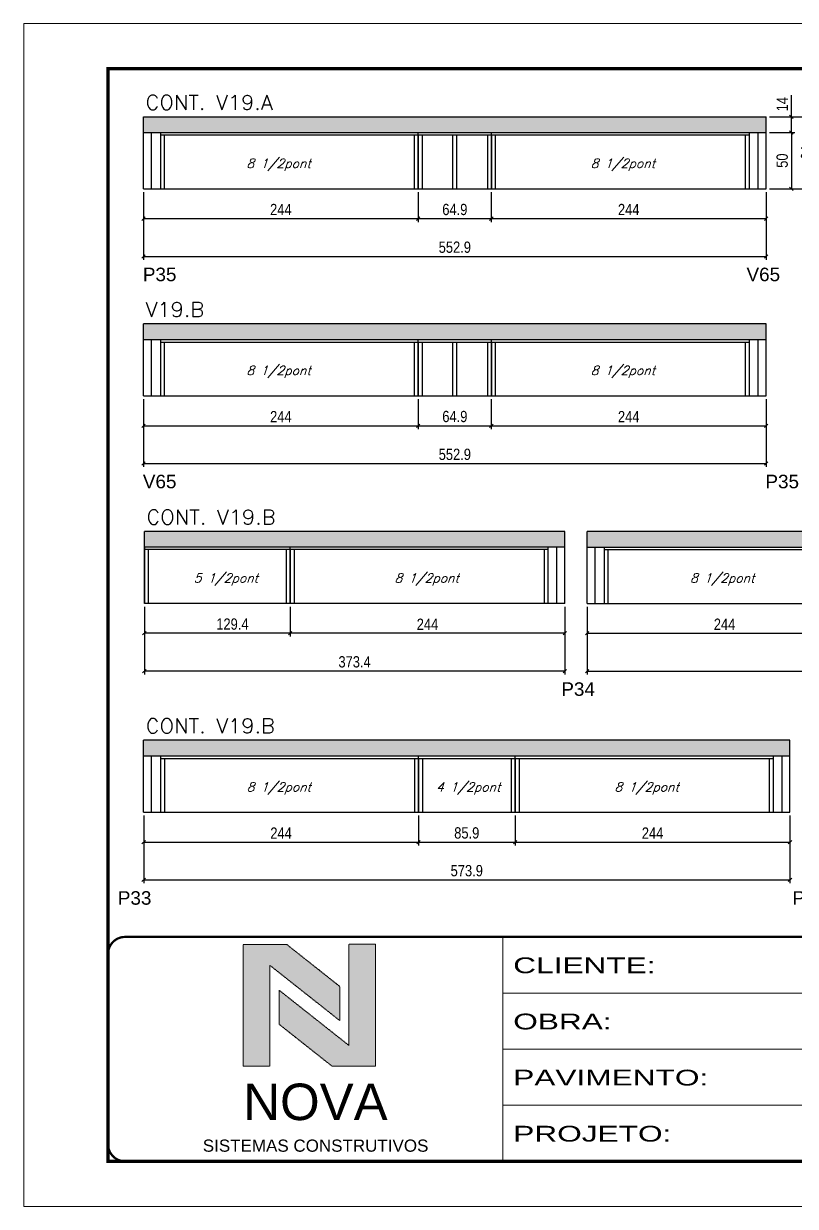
# Model space of a CAD drawing. Header units: millimetres. Extents: x 2921 to 9246, y 316 to 11751.
# Drawn here: x 6091 to 6776, y 4910 to 5960 of the extents above; entities that cross this region are included whole.
import ezdxf

# ---------------------------------------------------------------- set-up
doc = ezdxf.new("R2010")
doc.units = ezdxf.units.MM
doc.linetypes.add('CONTINUO', pattern=[0])
doc.linetypes.add('DASHED', pattern=[0.75, 0.5, -0.25])
for name, color, linetype in [('1', 3, 'Continuous'), ('5', 5, 'Continuous'), ('COTA', 241, 'Continuous'), ('Painéis', 200, 'Continuous'), ('SARR_2.2x7', 40, 'Continuous'), ('SARR_3.5x7', 81, 'Continuous'), ('texto', 7, 'Continuous')]:
    doc.layers.add(name, color=color, linetype=linetype)
for name, color, linetype, lineweight in [('CARIMBO-LEGENDA', 75, 'Continuous', 15), ('Folhas', 255, 'Continuous', 9), ('SARRAFO DE PRESSAO', 251, 'DASHED', 9), ('Texto Seção', 7, 'Continuous', 15)]:
    doc.layers.add(name, color=color, linetype=linetype, lineweight=lineweight)
doc.styles.add('arial', font='arial.ttf')
doc.styles.add('COTA TECNICA', font='techl___.ttf', dxfattribs={"height": 10})
doc.styles.add('COTA TECNICA-50', font='techl___.ttf', dxfattribs={"height": 10})
doc.styles.add('REGUA-120', font='ROMANS.shx', dxfattribs={"height": 15})
doc.styles.add('Romans', font='romans.shx')
doc.styles.get("Standard").update_dxf_attribs({"font": 'arial.ttf'})
doc.styles.add('Tecnologia', font='')
doc.styles.get('Tecnologia').set_extended_font_data('Forgotten Futurist')
doc.dimstyles.new('COTA PAINEL-50', dxfattribs={"dimtxt": 10, "dimasz": 3, "dimexe": 3, "dimexo": 3, "dimgap": 3, "dimtad": 1, "dimdec": 1, "dimzin": 12, "dimdsep": 46, "dimtxsty": 'COTA TECNICA-50', "dimblk1": 'OBLIQUE', "dimblk2": 'OBLIQUE', "dimsah": 1, "dimcen": 0.9, "dimclrd": 4, "dimclre": 4, "dimclrt": 240, "dimadec": 1, "dimazin": 3, "dimtfac": 1, "dimtdec": 1, "dimtmove": 0, "dimatfit": 3, "dimfxl": 1, "dimtolj": 1, "dimtzin": 12, "dimarcsym": 0})
doc.dimstyles.new('PAINEL', dxfattribs={"dimtxt": 10, "dimasz": 3, "dimexe": 3, "dimexo": 3, "dimgap": 3, "dimtad": 1, "dimdec": 1, "dimzin": 12, "dimdsep": 46, "dimtxsty": 'COTA TECNICA', "dimblk1": 'OBLIQUE', "dimblk2": 'OBLIQUE', "dimsah": 1, "dimcen": 0.9, "dimclrd": 4, "dimclre": 4, "dimclrt": 240, "dimadec": 1, "dimazin": 3, "dimtfac": 1, "dimtdec": 1, "dimtmove": 0, "dimatfit": 3, "dimfxl": 1, "dimtolj": 1, "dimtzin": 12, "dimarcsym": 0})

# ---------------------------------------------------------------- blocks, each defined once
blk = doc.blocks.new('A$C64660E27')
at = {"layer": 'COTA', "true_color": 0x1a1a1a}
h = blk.add_hatch(color=250, dxfattribs=at)
h.dxf.hatch_style = 1
h.paths.add_polyline_path([(185.4, -11.6), (142.4, -11.6), (142.4, -131.6), (168.8, -131.6), (168.8, -32.2), (237.7, -86.7), (237.7, -53)])
at = {"layer": 'COTA'}
h = blk.add_hatch(color=20, dxfattribs=at)
h.dxf.hatch_style = 1
h.paths.add_polyline_path([(273, -11.4), (246.6, -11.4), (246.6, -111.1), (177.7, -56.6), (177.7, -90.2), (230, -131.6), (273, -131.6)])
for p, q in [((142.4, -131.6), (142.4, -11.6)), ((142.4, -11.6), (185.4, -11.6)), ((185.4, -11.6), (237.7, -53)), ((273, -11.4), (246.6, -11.4)), ((246.6, -111.1), (246.6, -11.4)), ((273, -11.4), (273, -131.6)), ((168.8, -32.2), (237.7, -86.7)), ((168.8, -131.6), (168.8, -32.2)), ((246.6, -111.1), (177.7, -56.6)), ((177.7, -90.2), (177.7, -56.6)), ((237.7, -86.7), (237.7, -53)), ((230, -131.6), (177.7, -90.2)), ((142.4, -131.6), (168.8, -131.6)), ((273, -131.6), (230, -131.6))]:
    blk.add_line(p, q)
at = {"layer": 'CARIMBO-LEGENDA', "color": 7, "linetype": 'Continuous', "ltscale": 100, "style": 'arial'}
blk.add_text('NOVA', height=36, dxfattribs=at).set_placement((142.4, -184.8))
at = {"layer": 'CARIMBO-LEGENDA', "color": 7, "linetype": 'Continuous', "style": 'arial'}
blk.add_text('SISTEMAS CONSTRUTIVOS', height=12, dxfattribs=at).set_placement((102.5, -216))
blk = doc.blocks.new('9999999999')
at = {"color": 30, "linetype": 'CONTINUO'}
for p, q in [((98564.6, 34230.2), (98564.6, 34429.4)), ((98564.6, 34379.6), (99584, 34379.6)), ((98564.6, 34329.8), (99488, 34329.8)), ((98564.6, 34280), (99488, 34280))]:
    blk.add_line(p, q, dxfattribs=at)
at = {"color": 30, "linetype": 'CONTINUO', "const_width": 2}
blk.add_lwpolyline([(99584, 34230.2), (99584, 34414.4, 0.414214), (99569, 34429.4), (98229, 34429.4, 0.414214), (98214, 34414.4), (98214, 34245.2, 0.414214), (98229, 34230.2), (99584, 34230.2)], format="xyb", dxfattribs=at)
at = {"layer": 'Folhas'}
blk.add_lwpolyline([(98139, 34190.2), (99624, 34190.2), (99624, 35240.2), (98139, 35240.2)], close=True, dxfattribs=at)
at = {"layer": 'Folhas', "color": 30, "const_width": 3}
blk.add_lwpolyline([(98214, 34230.2), (99584, 34230.2), (99584, 35200.2), (98214, 35200.2)], close=True, dxfattribs=at)
at = {"xscale": 0.9, "yscale": 0.9, "zscale": 0.9}
blk.add_blockref('A$C64660E27', (98205.8, 34433.1), dxfattribs=at)
at = {"layer": 'Folhas', "color": 7, "style": 'Tecnologia', "width": 1.5}
for s, p in [('CLIENTE:', (98573.7, 34397.2)), ('OBRA:', (98573.7, 34347.3)), ('PAVIMENTO:', (98573.7, 34297.5)), ('PROJETO:', (98573.7, 34247.7))]:
    blk.add_text(s, height=14, dxfattribs=at).set_placement(p)
blk = doc.blocks.new('_Oblique')
at = {"layer": '1', "color": 0, "lineweight": -2}
blk.add_line((-0.5, -0.5), (0.5, 0.5), dxfattribs=at)
blk = doc.blocks.new('*D185')
at = {"layer": 'COTA', "color": 4, "linetype": 'ByBlock', "lineweight": -2, "transparency": 16777216}
for p, q in [((6197.5, 5810.6), (6197.5, 5784.1)), ((6441.5, 5810.6), (6441.5, 5784.1)), ((6197.5, 5787.1), (6441.5, 5787.1))]:
    blk.add_line(p, q, dxfattribs=at)
at = {"layer": 'Defpoints', "color": 0, "linetype": 'ByBlock', "transparency": 16777216}
for p in [(6197.5, 5813.6), (6441.5, 5813.6), (6441.5, 5787.1)]:
    blk.add_point(p, dxfattribs=at)
at = {"layer": 'COTA', "color": 4, "linetype": 'ByBlock', "lineweight": -2, "transparency": 16777216, "xscale": 3, "yscale": 3, "zscale": 3, "rotation": 180}
blk.add_blockref('_Oblique', (6197.5, 5787.1), dxfattribs=at)
at = {"layer": 'COTA', "color": 4, "linetype": 'ByBlock', "lineweight": -2, "transparency": 16777216, "xscale": 3, "yscale": 3, "zscale": 3}
blk.add_blockref('_Oblique', (6441.5, 5787.1), dxfattribs=at)
at = {"layer": 'COTA', "color": 240, "linetype": 'ByBlock', "transparency": 16777216, "insert": (6319.5, 5795.2), "char_height": 10, "attachment_point": 5, "style": 'COTA TECNICA'}
blk.add_mtext('\\A1;244', dxfattribs=at)
blk = doc.blocks.new('*D186')
at = {"layer": 'COTA', "color": 4, "linetype": 'ByBlock', "lineweight": -2, "transparency": 16777216}
for p, q in [((6506.4, 5810.6), (6506.4, 5784.1)), ((6750.4, 5810.6), (6750.4, 5784.1)), ((6506.4, 5787.1), (6750.4, 5787.1))]:
    blk.add_line(p, q, dxfattribs=at)
at = {"layer": 'Defpoints', "color": 0, "linetype": 'ByBlock', "transparency": 16777216}
for p in [(6506.4, 5813.6), (6750.4, 5813.6), (6750.4, 5787.1)]:
    blk.add_point(p, dxfattribs=at)
at = {"layer": 'COTA', "color": 4, "linetype": 'ByBlock', "lineweight": -2, "transparency": 16777216, "xscale": 3, "yscale": 3, "zscale": 3, "rotation": 180}
blk.add_blockref('_Oblique', (6506.4, 5787.1), dxfattribs=at)
at = {"layer": 'COTA', "color": 4, "linetype": 'ByBlock', "lineweight": -2, "transparency": 16777216, "xscale": 3, "yscale": 3, "zscale": 3}
blk.add_blockref('_Oblique', (6750.4, 5787.1), dxfattribs=at)
at = {"layer": 'COTA', "color": 240, "linetype": 'ByBlock', "transparency": 16777216, "insert": (6628.4, 5795.2), "char_height": 10, "width": 210.731, "attachment_point": 5, "style": 'COTA TECNICA'}
blk.add_mtext('\\A1;244', dxfattribs=at)
blk = doc.blocks.new('*D914')
at = {"layer": 'COTA', "color": 4, "linetype": 'ByBlock', "lineweight": -2, "transparency": 16777216}
for p, q in [((6197.5, 5810.6), (6197.5, 5750.6)), ((6750.4, 5810.6), (6750.4, 5750.6)), ((6197.5, 5753.6), (6750.4, 5753.6))]:
    blk.add_line(p, q, dxfattribs=at)
at = {"layer": 'Defpoints', "color": 0, "linetype": 'ByBlock', "transparency": 16777216}
for p in [(6197.5, 5813.6), (6750.4, 5813.6), (6750.4, 5753.6)]:
    blk.add_point(p, dxfattribs=at)
at = {"layer": 'COTA', "color": 4, "linetype": 'ByBlock', "lineweight": -2, "transparency": 16777216, "xscale": 3, "yscale": 3, "zscale": 3, "rotation": 180}
blk.add_blockref('_Oblique', (6197.5, 5753.6), dxfattribs=at)
at = {"layer": 'COTA', "color": 4, "linetype": 'ByBlock', "lineweight": -2, "transparency": 16777216, "xscale": 3, "yscale": 3, "zscale": 3}
blk.add_blockref('_Oblique', (6750.4, 5753.6), dxfattribs=at)
at = {"layer": 'COTA', "color": 240, "linetype": 'ByBlock', "transparency": 16777216, "insert": (6474, 5761.7), "char_height": 10, "attachment_point": 5, "style": 'COTA TECNICA'}
blk.add_mtext('\\A1;552.9', dxfattribs=at)
blk = doc.blocks.new('*D188')
at = {"layer": 'COTA', "color": 4, "linetype": 'ByBlock', "lineweight": -2, "transparency": 16777216}
for p, q in [((6441.5, 5810.6), (6441.5, 5784.1)), ((6506.4, 5810.6), (6506.4, 5784.1)), ((6441.5, 5787.1), (6506.4, 5787.1))]:
    blk.add_line(p, q, dxfattribs=at)
at = {"layer": 'Defpoints', "color": 0, "linetype": 'ByBlock', "transparency": 16777216}
for p in [(6441.5, 5813.6), (6506.4, 5813.6), (6506.4, 5787.1)]:
    blk.add_point(p, dxfattribs=at)
at = {"layer": 'COTA', "color": 4, "linetype": 'ByBlock', "lineweight": -2, "transparency": 16777216, "xscale": 3, "yscale": 3, "zscale": 3, "rotation": 180}
blk.add_blockref('_Oblique', (6441.5, 5787.1), dxfattribs=at)
at = {"layer": 'COTA', "color": 4, "linetype": 'ByBlock', "lineweight": -2, "transparency": 16777216, "xscale": 3, "yscale": 3, "zscale": 3}
blk.add_blockref('_Oblique', (6506.4, 5787.1), dxfattribs=at)
at = {"layer": 'COTA', "color": 240, "linetype": 'ByBlock', "transparency": 16777216, "insert": (6474, 5795.2), "char_height": 10, "attachment_point": 5, "style": 'COTA TECNICA'}
blk.add_mtext('\\A1;64.9', dxfattribs=at)
blk = doc.blocks.new('*D190')
at = {"layer": 'COTA', "color": 4, "linetype": 'ByBlock', "lineweight": -2, "transparency": 16777216}
for p, q in [((6197.5, 5626.8), (6197.5, 5600.2)), ((6441.5, 5626.8), (6441.5, 5600.2)), ((6197.5, 5603.2), (6441.5, 5603.2))]:
    blk.add_line(p, q, dxfattribs=at)
at = {"layer": 'Defpoints', "color": 0, "linetype": 'ByBlock', "transparency": 16777216}
for p in [(6197.5, 5629.8), (6441.5, 5629.8), (6441.5, 5603.2)]:
    blk.add_point(p, dxfattribs=at)
at = {"layer": 'COTA', "color": 4, "linetype": 'ByBlock', "lineweight": -2, "transparency": 16777216, "xscale": 3, "yscale": 3, "zscale": 3, "rotation": 180}
blk.add_blockref('_Oblique', (6197.5, 5603.2), dxfattribs=at)
at = {"layer": 'COTA', "color": 4, "linetype": 'ByBlock', "lineweight": -2, "transparency": 16777216, "xscale": 3, "yscale": 3, "zscale": 3}
blk.add_blockref('_Oblique', (6441.5, 5603.2), dxfattribs=at)
at = {"layer": 'COTA', "color": 240, "linetype": 'ByBlock', "transparency": 16777216, "insert": (6319.5, 5611.3), "char_height": 10, "attachment_point": 5, "style": 'COTA TECNICA'}
blk.add_mtext('\\A1;244', dxfattribs=at)
blk = doc.blocks.new('*D191')
at = {"layer": 'COTA', "color": 4, "linetype": 'ByBlock', "lineweight": -2, "transparency": 16777216}
for p, q in [((6506.4, 5626.8), (6506.4, 5600.2)), ((6750.4, 5626.8), (6750.4, 5600.2)), ((6506.4, 5603.2), (6750.4, 5603.2))]:
    blk.add_line(p, q, dxfattribs=at)
at = {"layer": 'Defpoints', "color": 0, "linetype": 'ByBlock', "transparency": 16777216}
for p in [(6506.4, 5629.8), (6750.4, 5629.8), (6750.4, 5603.2)]:
    blk.add_point(p, dxfattribs=at)
at = {"layer": 'COTA', "color": 4, "linetype": 'ByBlock', "lineweight": -2, "transparency": 16777216, "xscale": 3, "yscale": 3, "zscale": 3, "rotation": 180}
blk.add_blockref('_Oblique', (6506.4, 5603.2), dxfattribs=at)
at = {"layer": 'COTA', "color": 4, "linetype": 'ByBlock', "lineweight": -2, "transparency": 16777216, "xscale": 3, "yscale": 3, "zscale": 3}
blk.add_blockref('_Oblique', (6750.4, 5603.2), dxfattribs=at)
at = {"layer": 'COTA', "color": 240, "linetype": 'ByBlock', "transparency": 16777216, "insert": (6628.4, 5611.3), "char_height": 10, "width": 210.731, "attachment_point": 5, "style": 'COTA TECNICA'}
blk.add_mtext('\\A1;244', dxfattribs=at)
blk = doc.blocks.new('*D915')
at = {"layer": 'COTA', "color": 4, "linetype": 'ByBlock', "lineweight": -2, "transparency": 16777216}
for p, q in [((6197.5, 5626.8), (6197.5, 5566.7)), ((6750.4, 5626.8), (6750.4, 5566.7)), ((6197.5, 5569.7), (6750.4, 5569.7))]:
    blk.add_line(p, q, dxfattribs=at)
at = {"layer": 'Defpoints', "color": 0, "linetype": 'ByBlock', "transparency": 16777216}
for p in [(6197.5, 5629.8), (6750.4, 5629.8), (6750.4, 5569.7)]:
    blk.add_point(p, dxfattribs=at)
at = {"layer": 'COTA', "color": 4, "linetype": 'ByBlock', "lineweight": -2, "transparency": 16777216, "xscale": 3, "yscale": 3, "zscale": 3, "rotation": 180}
blk.add_blockref('_Oblique', (6197.5, 5569.7), dxfattribs=at)
at = {"layer": 'COTA', "color": 4, "linetype": 'ByBlock', "lineweight": -2, "transparency": 16777216, "xscale": 3, "yscale": 3, "zscale": 3}
blk.add_blockref('_Oblique', (6750.4, 5569.7), dxfattribs=at)
at = {"layer": 'COTA', "color": 240, "linetype": 'ByBlock', "transparency": 16777216, "insert": (6474, 5577.8), "char_height": 10, "attachment_point": 5, "style": 'COTA TECNICA'}
blk.add_mtext('\\A1;552.9', dxfattribs=at)
blk = doc.blocks.new('*D192')
at = {"layer": 'COTA', "color": 4, "linetype": 'ByBlock', "lineweight": -2, "transparency": 16777216}
for p, q in [((6441.5, 5626.8), (6441.5, 5600.2)), ((6506.4, 5626.8), (6506.4, 5600.2)), ((6441.5, 5603.2), (6506.4, 5603.2))]:
    blk.add_line(p, q, dxfattribs=at)
at = {"layer": 'Defpoints', "color": 0, "linetype": 'ByBlock', "transparency": 16777216}
for p in [(6441.5, 5629.8), (6506.4, 5629.8), (6506.4, 5603.2)]:
    blk.add_point(p, dxfattribs=at)
at = {"layer": 'COTA', "color": 4, "linetype": 'ByBlock', "lineweight": -2, "transparency": 16777216, "xscale": 3, "yscale": 3, "zscale": 3, "rotation": 180}
blk.add_blockref('_Oblique', (6441.5, 5603.2), dxfattribs=at)
at = {"layer": 'COTA', "color": 4, "linetype": 'ByBlock', "lineweight": -2, "transparency": 16777216, "xscale": 3, "yscale": 3, "zscale": 3}
blk.add_blockref('_Oblique', (6506.4, 5603.2), dxfattribs=at)
at = {"layer": 'COTA', "color": 240, "linetype": 'ByBlock', "transparency": 16777216, "insert": (6474, 5611.4), "char_height": 10, "attachment_point": 5, "style": 'COTA TECNICA'}
blk.add_mtext('\\A1;64.9', dxfattribs=at)
blk = doc.blocks.new('*D226')
at = {"layer": 'COTA', "color": 4, "linetype": 'ByBlock', "lineweight": -2, "transparency": 16777216}
for p, q in [((6327.7, 5442.5), (6327.7, 5416)), ((6571.7, 5442.5), (6571.7, 5416)), ((6571.7, 5419), (6327.7, 5419))]:
    blk.add_line(p, q, dxfattribs=at)
at = {"layer": 'Defpoints', "color": 0, "linetype": 'ByBlock', "transparency": 16777216}
for p in [(6327.7, 5445.5), (6571.7, 5445.5), (6327.7, 5419)]:
    blk.add_point(p, dxfattribs=at)
at = {"layer": 'COTA', "color": 4, "linetype": 'ByBlock', "lineweight": -2, "transparency": 16777216, "xscale": 3, "yscale": 3, "zscale": 3, "rotation": 180}
blk.add_blockref('_Oblique', (6327.7, 5419), dxfattribs=at)
at = {"layer": 'COTA', "color": 4, "linetype": 'ByBlock', "lineweight": -2, "transparency": 16777216, "xscale": 3, "yscale": 3, "zscale": 3}
blk.add_blockref('_Oblique', (6571.7, 5419), dxfattribs=at)
at = {"layer": 'COTA', "color": 240, "linetype": 'ByBlock', "transparency": 16777216, "insert": (6449.7, 5427), "char_height": 10, "attachment_point": 5, "style": 'COTA TECNICA'}
blk.add_mtext('\\A1;244', dxfattribs=at)
blk = doc.blocks.new('*D929')
at = {"layer": 'COTA', "color": 4, "linetype": 'ByBlock', "lineweight": -2, "transparency": 16777216}
for p, q in [((6198.3, 5442.5), (6198.3, 5382.4)), ((6571.7, 5442.5), (6571.7, 5382.4)), ((6571.7, 5385.4), (6198.3, 5385.4))]:
    blk.add_line(p, q, dxfattribs=at)
at = {"layer": 'Defpoints', "color": 0, "linetype": 'ByBlock', "transparency": 16777216}
for p in [(6198.3, 5445.5), (6571.7, 5445.5), (6198.3, 5385.4)]:
    blk.add_point(p, dxfattribs=at)
at = {"layer": 'COTA', "color": 4, "linetype": 'ByBlock', "lineweight": -2, "transparency": 16777216, "xscale": 3, "yscale": 3, "zscale": 3, "rotation": 180}
blk.add_blockref('_Oblique', (6198.3, 5385.4), dxfattribs=at)
at = {"layer": 'COTA', "color": 4, "linetype": 'ByBlock', "lineweight": -2, "transparency": 16777216, "xscale": 3, "yscale": 3, "zscale": 3}
blk.add_blockref('_Oblique', (6571.7, 5385.4), dxfattribs=at)
at = {"layer": 'COTA', "color": 240, "linetype": 'ByBlock', "transparency": 16777216, "insert": (6385, 5393.6), "char_height": 10, "attachment_point": 5, "style": 'COTA TECNICA'}
blk.add_mtext('\\A1;373.4', dxfattribs=at)
blk = doc.blocks.new('*D930')
at = {"layer": 'COTA', "color": 4, "lineweight": -2, "transparency": 16777216}
for p, q in [((6198.3, 5442.5), (6198.3, 5416)), ((6327.7, 5442.5), (6327.7, 5416)), ((6327.7, 5419), (6198.3, 5419))]:
    blk.add_line(p, q, dxfattribs=at)
at = {"layer": 'Defpoints', "color": 0, "transparency": 16777216}
for p in [(6198.3, 5445.5), (6327.7, 5445.5), (6198.3, 5419)]:
    blk.add_point(p, dxfattribs=at)
at = {"layer": 'COTA', "color": 4, "lineweight": -2, "transparency": 16777216, "xscale": 3, "yscale": 3, "zscale": 3, "rotation": 180}
blk.add_blockref('_Oblique', (6198.3, 5419), dxfattribs=at)
at = {"layer": 'COTA', "color": 4, "lineweight": -2, "transparency": 16777216, "xscale": 3, "yscale": 3, "zscale": 3}
blk.add_blockref('_Oblique', (6327.7, 5419), dxfattribs=at)
at = {"layer": 'COTA', "color": 240, "transparency": 16777216, "insert": (6276.5, 5427.1), "char_height": 10, "attachment_point": 5, "style": 'COTA TECNICA'}
blk.add_mtext('\\A1;129.4 ', dxfattribs=at)
blk = doc.blocks.new('*D233')
at = {"layer": 'COTA', "color": 4, "linetype": 'ByBlock', "lineweight": -2, "transparency": 16777216}
for p, q in [((6591.5, 5442.5), (6591.5, 5416)), ((6835.5, 5442.5), (6835.5, 5416)), ((6591.5, 5419), (6835.5, 5419))]:
    blk.add_line(p, q, dxfattribs=at)
at = {"layer": 'Defpoints', "color": 0, "linetype": 'ByBlock', "transparency": 16777216}
for p in [(6591.5, 5445.5), (6835.5, 5445.5), (6835.5, 5419)]:
    blk.add_point(p, dxfattribs=at)
at = {"layer": 'COTA', "color": 4, "linetype": 'ByBlock', "lineweight": -2, "transparency": 16777216, "xscale": 3, "yscale": 3, "zscale": 3, "rotation": 180}
blk.add_blockref('_Oblique', (6591.5, 5419), dxfattribs=at)
at = {"layer": 'COTA', "color": 4, "linetype": 'ByBlock', "lineweight": -2, "transparency": 16777216, "xscale": 3, "yscale": 3, "zscale": 3}
blk.add_blockref('_Oblique', (6835.5, 5419), dxfattribs=at)
at = {"layer": 'COTA', "color": 240, "linetype": 'ByBlock', "transparency": 16777216, "insert": (6713.5, 5427), "char_height": 10, "attachment_point": 5, "style": 'COTA TECNICA'}
blk.add_mtext('\\A1;244', dxfattribs=at)
blk = doc.blocks.new('*D933')
at = {"layer": 'COTA', "color": 4, "linetype": 'ByBlock', "lineweight": -2, "transparency": 16777216}
for p, q in [((6591.5, 5442.5), (6591.5, 5382.4)), ((7165.6, 5442.5), (7165.6, 5382.4)), ((6591.5, 5385.4), (7165.6, 5385.4))]:
    blk.add_line(p, q, dxfattribs=at)
at = {"layer": 'Defpoints', "color": 0, "linetype": 'ByBlock', "transparency": 16777216}
for p in [(6591.5, 5445.5), (7165.6, 5445.5), (7165.6, 5385.4)]:
    blk.add_point(p, dxfattribs=at)
at = {"layer": 'COTA', "color": 4, "linetype": 'ByBlock', "lineweight": -2, "transparency": 16777216, "xscale": 3, "yscale": 3, "zscale": 3, "rotation": 180}
blk.add_blockref('_Oblique', (6591.5, 5385.4), dxfattribs=at)
at = {"layer": 'COTA', "color": 4, "linetype": 'ByBlock', "lineweight": -2, "transparency": 16777216, "xscale": 3, "yscale": 3, "zscale": 3}
blk.add_blockref('_Oblique', (7165.6, 5385.4), dxfattribs=at)
at = {"layer": 'COTA', "color": 240, "linetype": 'ByBlock', "transparency": 16777216, "insert": (6878.5, 5393.5), "char_height": 10, "attachment_point": 5, "style": 'COTA TECNICA'}
blk.add_mtext('\\A1;574.1', dxfattribs=at)
blk = doc.blocks.new('*D205')
at = {"layer": 'COTA', "color": 4, "linetype": 'ByBlock', "lineweight": -2, "transparency": 16777216}
for p, q in [((6197.7, 5257.1), (6197.7, 5230.5)), ((6441.7, 5257.1), (6441.7, 5230.5)), ((6197.7, 5233.5), (6441.7, 5233.5))]:
    blk.add_line(p, q, dxfattribs=at)
at = {"layer": 'Defpoints', "color": 0, "linetype": 'ByBlock', "transparency": 16777216}
for p in [(6197.7, 5260.1), (6441.7, 5260.1), (6441.7, 5233.5)]:
    blk.add_point(p, dxfattribs=at)
at = {"layer": 'COTA', "color": 4, "linetype": 'ByBlock', "lineweight": -2, "transparency": 16777216, "xscale": 3, "yscale": 3, "zscale": 3, "rotation": 180}
blk.add_blockref('_Oblique', (6197.7, 5233.5), dxfattribs=at)
at = {"layer": 'COTA', "color": 4, "linetype": 'ByBlock', "lineweight": -2, "transparency": 16777216, "xscale": 3, "yscale": 3, "zscale": 3}
blk.add_blockref('_Oblique', (6441.7, 5233.5), dxfattribs=at)
at = {"layer": 'COTA', "color": 240, "linetype": 'ByBlock', "transparency": 16777216, "insert": (6319.7, 5241.6), "char_height": 10, "attachment_point": 5, "style": 'COTA TECNICA'}
blk.add_mtext('\\A1;244', dxfattribs=at)
blk = doc.blocks.new('*D206')
at = {"layer": 'COTA', "color": 4, "linetype": 'ByBlock', "lineweight": -2, "transparency": 16777216}
for p, q in [((6527.6, 5257.1), (6527.6, 5230.5)), ((6771.6, 5257.1), (6771.6, 5230.5)), ((6527.6, 5233.5), (6771.6, 5233.5))]:
    blk.add_line(p, q, dxfattribs=at)
at = {"layer": 'Defpoints', "color": 0, "linetype": 'ByBlock', "transparency": 16777216}
for p in [(6527.6, 5260.1), (6771.6, 5260.1), (6771.6, 5233.5)]:
    blk.add_point(p, dxfattribs=at)
at = {"layer": 'COTA', "color": 4, "linetype": 'ByBlock', "lineweight": -2, "transparency": 16777216, "xscale": 3, "yscale": 3, "zscale": 3, "rotation": 180}
blk.add_blockref('_Oblique', (6527.6, 5233.5), dxfattribs=at)
at = {"layer": 'COTA', "color": 4, "linetype": 'ByBlock', "lineweight": -2, "transparency": 16777216, "xscale": 3, "yscale": 3, "zscale": 3}
blk.add_blockref('_Oblique', (6771.6, 5233.5), dxfattribs=at)
at = {"layer": 'COTA', "color": 240, "linetype": 'ByBlock', "transparency": 16777216, "insert": (6649.6, 5241.6), "char_height": 10, "width": 210.731, "attachment_point": 5, "style": 'COTA TECNICA'}
blk.add_mtext('\\A1;244', dxfattribs=at)
blk = doc.blocks.new('*D919')
at = {"layer": 'COTA', "color": 4, "linetype": 'ByBlock', "lineweight": -2, "transparency": 16777216}
for p, q in [((6197.7, 5257.1), (6197.7, 5197)), ((6771.6, 5257.1), (6771.6, 5197)), ((6197.7, 5200), (6771.6, 5200))]:
    blk.add_line(p, q, dxfattribs=at)
at = {"layer": 'Defpoints', "color": 0, "linetype": 'ByBlock', "transparency": 16777216}
for p in [(6197.7, 5260.1), (6771.6, 5260.1), (6771.6, 5200)]:
    blk.add_point(p, dxfattribs=at)
at = {"layer": 'COTA', "color": 4, "linetype": 'ByBlock', "lineweight": -2, "transparency": 16777216, "xscale": 3, "yscale": 3, "zscale": 3, "rotation": 180}
blk.add_blockref('_Oblique', (6197.7, 5200), dxfattribs=at)
at = {"layer": 'COTA', "color": 4, "linetype": 'ByBlock', "lineweight": -2, "transparency": 16777216, "xscale": 3, "yscale": 3, "zscale": 3}
blk.add_blockref('_Oblique', (6771.6, 5200), dxfattribs=at)
at = {"layer": 'COTA', "color": 240, "linetype": 'ByBlock', "transparency": 16777216, "insert": (6484.6, 5208.2), "char_height": 10, "attachment_point": 5, "style": 'COTA TECNICA'}
blk.add_mtext('\\A1;573.9', dxfattribs=at)
blk = doc.blocks.new('*D207')
at = {"layer": 'COTA', "color": 4, "linetype": 'ByBlock', "lineweight": -2, "transparency": 16777216}
for p, q in [((6441.7, 5257.1), (6441.7, 5230.5)), ((6527.6, 5257.1), (6527.6, 5230.5)), ((6441.7, 5233.5), (6527.6, 5233.5))]:
    blk.add_line(p, q, dxfattribs=at)
at = {"layer": 'Defpoints', "color": 0, "linetype": 'ByBlock', "transparency": 16777216}
for p in [(6441.7, 5260.1), (6527.6, 5260.1), (6527.6, 5233.5)]:
    blk.add_point(p, dxfattribs=at)
at = {"layer": 'COTA', "color": 4, "linetype": 'ByBlock', "lineweight": -2, "transparency": 16777216, "xscale": 3, "yscale": 3, "zscale": 3, "rotation": 180}
blk.add_blockref('_Oblique', (6441.7, 5233.5), dxfattribs=at)
at = {"layer": 'COTA', "color": 4, "linetype": 'ByBlock', "lineweight": -2, "transparency": 16777216, "xscale": 3, "yscale": 3, "zscale": 3}
blk.add_blockref('_Oblique', (6527.6, 5233.5), dxfattribs=at)
at = {"layer": 'COTA', "color": 240, "linetype": 'ByBlock', "transparency": 16777216, "insert": (6484.6, 5241.7), "char_height": 10, "attachment_point": 5, "style": 'COTA TECNICA'}
blk.add_mtext('\\A1;85.9', dxfattribs=at)
blk = doc.blocks.new('*D1284')
at = {"layer": 'COTA', "color": 4, "lineweight": -2, "transparency": 16777216}
for p, q in [((6762.4, 5863.6), (6775.8, 5863.6)), ((6772.8, 5863.6), (6772.8, 5813.6)), ((6753.4, 5813.6), (6775.8, 5813.6))]:
    blk.add_line(p, q, dxfattribs=at)
at = {"layer": 'Defpoints', "color": 0, "transparency": 16777216}
for p in [(6759.4, 5863.6), (6750.4, 5813.6), (6772.8, 5813.6)]:
    blk.add_point(p, dxfattribs=at)
at = {"layer": 'COTA', "color": 4, "lineweight": -2, "transparency": 16777216, "xscale": 3, "yscale": 3, "zscale": 3}
for p, rotation in [((6772.8, 5863.6), 90), ((6772.8, 5813.6), 270)]:
    blk.add_blockref('_Oblique', p, dxfattribs=dict(at, rotation=rotation))
at = {"layer": 'COTA', "color": 240, "transparency": 16777216, "insert": (6764.7, 5838.6), "char_height": 10, "attachment_point": 5, "rotation": 90, "style": 'COTA TECNICA-50'}
blk.add_mtext('\\A1;50', dxfattribs=at)
blk = doc.blocks.new('*D1282')
at = {"layer": 'COTA', "color": 4, "lineweight": -2, "transparency": 16777216}
for p, q in [((6772.8, 5877.6), (6772.8, 5896.8)), ((6753.4, 5877.6), (6775.8, 5877.6)), ((6772.8, 5863.6), (6772.8, 5877.6)), ((6753.4, 5863.6), (6775.8, 5863.6))]:
    blk.add_line(p, q, dxfattribs=at)
at = {"layer": 'Defpoints', "color": 0, "transparency": 16777216}
for p in [(6750.4, 5877.6), (6772.8, 5877.6), (6750.4, 5863.6)]:
    blk.add_point(p, dxfattribs=at)
at = {"layer": 'COTA', "color": 4, "lineweight": -2, "transparency": 16777216, "xscale": 3, "yscale": 3, "zscale": 3}
for p, rotation in [((6772.8, 5877.6), 90), ((6772.8, 5863.6), 270)]:
    blk.add_blockref('_Oblique', p, dxfattribs=dict(at, rotation=rotation))
at = {"layer": 'COTA', "color": 240, "transparency": 16777216, "insert": (6764.8, 5888.7), "char_height": 10, "attachment_point": 5, "rotation": 90, "style": 'COTA TECNICA-50'}
blk.add_mtext('\\A1;14', dxfattribs=at)
blk = doc.blocks.new('*D1283')
at = {"layer": 'COTA', "color": 4, "lineweight": -2, "transparency": 16777216}
for p, q in [((6753.4, 5877.6), (6797.5, 5877.6)), ((6794.5, 5877.6), (6794.5, 5813.6)), ((6753.4, 5813.6), (6797.5, 5813.6))]:
    blk.add_line(p, q, dxfattribs=at)
at = {"layer": 'Defpoints', "color": 0, "transparency": 16777216}
for p in [(6750.4, 5877.6), (6750.4, 5813.6), (6794.5, 5813.6)]:
    blk.add_point(p, dxfattribs=at)
at = {"layer": 'COTA', "color": 4, "lineweight": -2, "transparency": 16777216, "xscale": 3, "yscale": 3, "zscale": 3}
for p, rotation in [((6794.5, 5877.6), 90), ((6794.5, 5813.6), 270)]:
    blk.add_blockref('_Oblique', p, dxfattribs=dict(at, rotation=rotation))
at = {"layer": 'COTA', "color": 240, "transparency": 16777216, "insert": (6786.4, 5845.6), "char_height": 10, "attachment_point": 5, "rotation": 90, "style": 'COTA TECNICA-50'}
blk.add_mtext('\\A1;64', dxfattribs=at)

msp = doc.modelspace()

# ---------------------------------------------------------------- hatches: boundary and pattern name
at = {"layer": 'COTA', "linetype": 'ByBlock'}
h = msp.add_hatch(dxfattribs=at)
h.set_pattern_fill('AR-CONC', color=256, scale=0.03)
h.set_pattern_definition([(50, (4784.7016, -10678.195), (5.4655401, -0.4781726), [0.5715, -6.2865]), (355, (4784.7016, -10678.195), (-1.0573026, 5.7317054), [0.4572, -5.0292175]), (100.451445, (4785.157, -10678.235), (4.4082374, 5.2535326), [0.4857003, -5.3427073]), (46.1842, (4784.7016, -10676.671), (8.1323712, -1.2612698), [0.85725, -9.42975]), (96.63556, (4785.379, -10676.776), (7.122124, 7.4227837), [0.7285507, -8.0140682]), (351.18415, (4784.7016, -10676.671), (7.122124, 7.4227837), [0.685799, -7.543792]), (21, (4785.4636, -10677.052), (4.5484317, -3.067956), [0.5715, -6.2865]), (326, (4785.4636, -10677.052), (1.8540609, 5.525639), [0.4572, -5.0292]), (71.451445, (4785.8426, -10677.308), (6.4024926, 2.457683), [0.4857003, -5.3426981]), (37.5, (4784.7016, -10678.195), (0.0926581, 2.53665117), [0, -4.96824, 0, -5.1054, 0, -5.04825]), (7.5, (4784.7016, -10678.195), (2.00458988, 3.00541724), [0, -2.91084, 0, -4.85394, 0, -1.92405]), (327.5, (4783.0023, -10678.195), (4.06771786, -0.17186232), [0, -1.905, 0, -5.9436, 0, -7.8867]), (317.5, (4782.2403, -10678.195), (4.44387544, 0.7627947), [0, -2.4765, 0, -3.94716, 0, -5.6007])])
h.paths.add_polyline_path([(6750.42, 5863.63), (6750.42, 5877.63), (6197.52, 5877.63), (6197.52, 5863.63)])
h = msp.add_hatch(dxfattribs=at)
h.set_pattern_fill('AR-CONC', color=256, scale=0.03)
h.set_pattern_definition([(50, (-125511.9415, -28204.17), (5.46554007, -0.47817257), [0.5715, -6.2865]), (355, (-125511.9415, -28204.17), (-1.05730264, 5.73170536), [0.4572, -5.02921753]), (100.4514447, (-125511.486, -28204.21), (4.40823741, 5.25353256), [0.48570026, -5.34270734]), (46.1842, (-125511.9415, -28202.646), (8.13237123, -1.26126984), [0.85725, -9.42975]), (96.6355576, (-125511.264, -28202.751), (7.122124, 7.42278374), [0.7285507, -8.01406824]), (351.184151, (-125511.9415, -28202.646), (7.122124, 7.42278374), [0.685799, -7.54379196]), (21, (-125511.1795, -28203.027), (4.54843174, -3.06795595), [0.5715, -6.2865]), (326, (-125511.1795, -28203.027), (1.85406085, 5.52563898), [0.4572, -5.0292]), (71.451445, (-125510.8004, -28203.2826), (6.40249258, 2.45768307), [0.48570026, -5.34269813]), (37.5, (-125511.9415, -28204.17), (0.092658098, 2.536651166), [0, -4.96824, 0, -5.1054, 0, -5.04825]), (7.5, (-125511.9415, -28204.17), (2.004589875, 3.005417245), [0, -2.91084, 0, -4.85394, 0, -1.92405]), (327.5, (-125513.6407, -28204.17), (4.067717855, -0.17186232), [0, -1.905, 0, -5.9436, 0, -7.8867]), (317.5, (-125514.4027, -28204.17), (4.44387544, 0.76279473), [0, -2.4765, 0, -3.94716, 0, -5.6007])])
h.paths.add_polyline_path([(6197.52, 5693.78), (6197.52, 5679.78), (6750.42, 5679.78), (6750.42, 5693.78)])
h = msp.add_hatch(dxfattribs=at)
h.set_pattern_fill('AR-CONC', color=256, scale=0.03)
h.set_pattern_definition([(50, (-125690.6564, -28388.457), (5.46554007, -0.47817257), [0.5715, -6.2865]), (355, (-125690.6564, -28388.457), (-1.05730264, 5.73170536), [0.4572, -5.02921753]), (100.4514447, (-125690.201, -28388.497), (4.40823741, 5.25353256), [0.48570026, -5.34270734]), (46.1842, (-125690.6564, -28386.933), (8.13237123, -1.26126984), [0.85725, -9.42975]), (96.6355576, (-125689.979, -28387.038), (7.122124, 7.42278374), [0.7285507, -8.01406824]), (351.184151, (-125690.656, -28386.933), (7.122124, 7.42278374), [0.685799, -7.54379196]), (21, (-125689.8944, -28387.314), (4.54843174, -3.06795595), [0.5715, -6.2865]), (326, (-125689.8944, -28387.314), (1.85406085, 5.52563898), [0.4572, -5.0292]), (71.451445, (-125689.5154, -28387.5696), (6.40249258, 2.45768307), [0.48570026, -5.34269813]), (37.5, (-125690.6564, -28388.457), (0.092658098, 2.536651166), [0, -4.96824, 0, -5.1054, 0, -5.04825]), (7.5, (-125690.6564, -28388.457), (2.004589875, 3.005417245), [0, -2.91084, 0, -4.85394, 0, -1.92405]), (327.5, (-125692.3557, -28388.457), (4.067717855, -0.17186232), [0, -1.905, 0, -5.9436, 0, -7.8867]), (317.5, (-125693.1177, -28388.457), (4.44387544, 0.76279473), [0, -2.4765, 0, -3.94716, 0, -5.6007])])
h.paths.add_polyline_path([(6198.31, 5509.5), (6198.31, 5495.5), (6571.71, 5495.5), (6571.71, 5509.5)])
h = msp.add_hatch(dxfattribs=at)
h.set_pattern_fill('AR-CONC', color=256, scale=0.03)
h.set_pattern_definition([(50, (-125117.981, -28388.457), (5.46554007, -0.47817257), [0.5715, -6.2865]), (355, (-125117.981, -28388.457), (-1.05730264, 5.73170536), [0.4572, -5.02921753]), (100.4514447, (-125117.5254, -28388.497), (4.40823741, 5.25353256), [0.48570026, -5.34270734]), (46.1842, (-125117.981, -28386.933), (8.13237123, -1.26126984), [0.85725, -9.42975]), (96.6355576, (-125117.303, -28387.038), (7.122124, 7.42278374), [0.7285507, -8.01406824]), (351.184151, (-125117.981, -28386.933), (7.122124, 7.42278374), [0.685799, -7.54379196]), (21, (-125117.219, -28387.314), (4.54843174, -3.06795595), [0.5715, -6.2865]), (326, (-125117.219, -28387.314), (1.85406085, 5.52563898), [0.4572, -5.0292]), (71.451445, (-125116.84, -28387.5696), (6.40249258, 2.45768307), [0.48570026, -5.34269813]), (37.5, (-125117.9808, -28388.457), (0.092658098, 2.536651166), [0, -4.96824, 0, -5.1054, 0, -5.04825]), (7.5, (-125117.9808, -28388.457), (2.004589875, 3.005417245), [0, -2.91084, 0, -4.85394, 0, -1.92405]), (327.5, (-125119.68, -28388.457), (4.067717855, -0.17186232), [0, -1.905, 0, -5.9436, 0, -7.8867]), (317.5, (-125120.442, -28388.457), (4.44387544, 0.76279473), [0, -2.4765, 0, -3.94716, 0, -5.6007])])
h.paths.add_polyline_path([(6591.48, 5509.5), (6591.48, 5495.5), (7165.58, 5495.5), (7165.58, 5509.5)])
h = msp.add_hatch(dxfattribs=at)
h.set_pattern_fill('AR-CONC', color=256, scale=0.03)
h.set_pattern_definition([(50, (-125511.7826, -28573.894), (5.46554007, -0.47817257), [0.5715, -6.2865]), (355, (-125511.7826, -28573.894), (-1.05730264, 5.73170536), [0.4572, -5.02921753]), (100.4514447, (-125511.327, -28573.934), (4.40823741, 5.25353256), [0.48570026, -5.34270734]), (46.1842, (-125511.7826, -28572.37), (8.13237123, -1.26126984), [0.85725, -9.42975]), (96.6355576, (-125511.105, -28572.475), (7.122124, 7.42278374), [0.7285507, -8.01406824]), (351.184151, (-125511.783, -28572.37), (7.122124, 7.42278374), [0.685799, -7.54379196]), (21, (-125511.0206, -28572.751), (4.54843174, -3.06795595), [0.5715, -6.2865]), (326, (-125511.0206, -28572.751), (1.85406085, 5.52563898), [0.4572, -5.0292]), (71.451445, (-125510.6416, -28573.007), (6.40249258, 2.45768307), [0.48570026, -5.34269813]), (37.5, (-125511.7826, -28573.8941), (0.092658098, 2.536651166), [0, -4.96824, 0, -5.1054, 0, -5.04825]), (7.5, (-125511.7826, -28573.894), (2.004589875, 3.005417245), [0, -2.91084, 0, -4.85394, 0, -1.92405]), (327.5, (-125513.4818, -28573.8941), (4.067717855, -0.17186232), [0, -1.905, 0, -5.9436, 0, -7.8867]), (317.5, (-125514.244, -28573.894), (4.44387544, 0.76279473), [0, -2.4765, 0, -3.94716, 0, -5.6007])])
h.paths.add_polyline_path([(6197.68, 5324.06), (6197.68, 5310.06), (6771.58, 5310.06), (6771.58, 5324.06)])

# ---------------------------------------------------------------- linework, layer by layer
for p, q in [((6197.52, 5877.63), (6750.42, 5877.63)), ((6197.52, 5863.63), (6197.52, 5877.63)), ((6750.42, 5863.63), (6750.42, 5877.63)), ((6759.42, 5863.63), (6759.42, 5863.63)), ((6750.42, 5693.78), (6197.52, 5693.78)), ((6197.52, 5679.78), (6197.52, 5693.78)), ((6750.42, 5679.78), (6750.42, 5693.78)), ((6571.71, 5509.5), (6198.31, 5509.5)), ((6198.31, 5495.5), (6198.31, 5509.5)), ((6571.71, 5495.5), (6571.71, 5509.5)), ((7165.58, 5509.5), (6591.48, 5509.5)), ((6591.48, 5495.5), (6591.48, 5509.5)), ((6771.58, 5324.06), (6197.68, 5324.06)), ((6197.68, 5310.06), (6197.68, 5324.06)), ((6771.58, 5310.06), (6771.58, 5324.06))]:
    msp.add_line(p, q, dxfattribs=at)
at = {"layer": 'Painéis', "linetype": 'ByBlock'}
for p, q in [((6197.52, 5863.63), (6750.42, 5863.63)), ((6197.52, 5813.63), (6197.52, 5863.63)), ((6441.52, 5813.63), (6441.52, 5863.63)), ((6506.42, 5813.63), (6506.42, 5863.63)), ((6750.42, 5813.63), (6750.42, 5863.63)), ((6197.52, 5813.63), (6750.42, 5813.63)), ((6197.52, 5679.78), (6750.42, 5679.78)), ((6197.52, 5629.78), (6197.52, 5679.78)), ((6441.52, 5629.78), (6441.52, 5679.78)), ((6506.42, 5629.78), (6506.42, 5679.78)), ((6750.42, 5629.78), (6750.42, 5679.78)), ((6197.52, 5629.78), (6750.42, 5629.78)), ((6571.71, 5495.5), (6198.31, 5495.5)), ((6198.31, 5445.5), (6198.31, 5495.5)), ((6327.71, 5445.5), (6327.71, 5495.5)), ((6327.71, 5445.5), (6327.71, 5495.5)), ((6571.71, 5445.5), (6571.71, 5495.5)), ((6591.48, 5495.5), (7165.58, 5495.5)), ((6591.48, 5445.5), (6591.48, 5495.5)), ((6571.71, 5445.5), (6198.31, 5445.5)), ((6591.48, 5445.5), (7165.58, 5445.5)), ((6197.68, 5310.06), (6771.58, 5310.06)), ((6197.68, 5260.06), (6197.68, 5310.06)), ((6441.68, 5260.06), (6441.68, 5310.06)), ((6527.58, 5260.06), (6527.58, 5310.06)), ((6771.58, 5260.06), (6771.58, 5310.06)), ((6197.68, 5260.06), (6771.58, 5260.06))]:
    msp.add_line(p, q, dxfattribs=at)
at = {"layer": 'Painéis'}
msp.add_line((6198.31, 5445.5), (6198.31, 5455.5), dxfattribs=at)
at = {"layer": 'SARR_2.2x7', "linetype": 'Continuous'}
for p, q in [((6204.52, 5813.63), (6204.52, 5863.63)), ((6212.52, 5861.43), (6441.52, 5861.43)), ((6441.52, 5861.43), (6506.42, 5861.43)), ((6506.42, 5861.43), (6735.42, 5861.43)), ((6743.42, 5813.63), (6743.42, 5863.63)), ((6204.52, 5629.78), (6204.52, 5679.78)), ((6212.52, 5677.58), (6441.52, 5677.58)), ((6441.52, 5677.58), (6506.42, 5677.58)), ((6506.42, 5677.58), (6735.42, 5677.58)), ((6743.42, 5629.78), (6743.42, 5679.78)), ((6327.71, 5493.3), (6198.31, 5493.3)), ((6556.71, 5493.3), (6327.71, 5493.3)), ((6564.71, 5445.5), (6564.71, 5495.5)), ((6598.48, 5445.5), (6598.48, 5495.5)), ((6606.48, 5493.3), (6835.48, 5493.3)), ((6204.68, 5260.06), (6204.68, 5310.06)), ((6212.68, 5307.86), (6441.68, 5307.86)), ((6441.68, 5307.86), (6527.58, 5307.86)), ((6527.58, 5307.86), (6756.58, 5307.86)), ((6764.58, 5260.06), (6764.58, 5310.06))]:
    msp.add_line(p, q, dxfattribs=at)
at = {"layer": 'SARR_3.5x7'}
for p, q in [((6212.52, 5863.63), (6212.52, 5813.63)), ((6216.02, 5861.43), (6216.02, 5813.63)), ((6438.02, 5861.43), (6438.02, 5813.63)), ((6441.52, 5861.43), (6441.52, 5813.63)), ((6445.02, 5861.43), (6445.02, 5813.63)), ((6472.02, 5861.43), (6472.02, 5813.63)), ((6475.52, 5861.43), (6475.52, 5813.63)), ((6502.92, 5861.43), (6502.92, 5813.63)), ((6506.42, 5861.43), (6506.42, 5813.63)), ((6509.92, 5861.43), (6509.92, 5813.63)), ((6731.92, 5861.43), (6731.92, 5813.63)), ((6735.42, 5863.63), (6735.42, 5813.63)), ((6212.52, 5813.63), (6216.02, 5813.63)), ((6438.02, 5813.63), (6441.52, 5813.63)), ((6441.52, 5813.63), (6445.02, 5813.63)), ((6731.92, 5813.63), (6735.42, 5813.63)), ((6212.52, 5679.78), (6212.52, 5629.78)), ((6216.02, 5677.58), (6216.02, 5629.78)), ((6438.02, 5677.58), (6438.02, 5629.78)), ((6441.52, 5677.58), (6441.52, 5629.78)), ((6445.02, 5677.58), (6445.02, 5629.78)), ((6472.02, 5677.58), (6472.02, 5629.78)), ((6475.52, 5677.58), (6475.52, 5629.78)), ((6502.92, 5677.58), (6502.92, 5629.78)), ((6506.42, 5677.58), (6506.42, 5629.78)), ((6509.92, 5677.58), (6509.92, 5629.78)), ((6731.92, 5677.58), (6731.92, 5629.78)), ((6735.42, 5679.78), (6735.42, 5629.78)), ((6212.52, 5629.78), (6216.02, 5629.78)), ((6438.02, 5629.78), (6441.52, 5629.78)), ((6441.52, 5629.78), (6445.02, 5629.78)), ((6731.92, 5629.78), (6735.42, 5629.78)), ((6198.31, 5495.5), (6198.31, 5445.5)), ((6201.81, 5493.3), (6201.81, 5445.5)), ((6324.21, 5493.3), (6324.21, 5445.5)), ((6327.71, 5493.3), (6327.71, 5445.5)), ((6327.71, 5493.3), (6327.71, 5445.5)), ((6331.21, 5493.3), (6331.21, 5445.5)), ((6553.21, 5493.3), (6553.21, 5445.5)), ((6556.71, 5495.5), (6556.71, 5445.5)), ((6606.48, 5495.5), (6606.48, 5445.5)), ((6609.98, 5493.3), (6609.98, 5445.5)), ((6201.81, 5445.5), (6198.31, 5445.5)), ((6327.71, 5445.5), (6324.21, 5445.5)), ((6331.21, 5445.5), (6327.71, 5445.5)), ((6556.71, 5445.5), (6553.21, 5445.5)), ((6606.48, 5445.5), (6609.98, 5445.5)), ((6212.68, 5310.06), (6212.68, 5260.06)), ((6216.18, 5307.86), (6216.18, 5260.06)), ((6438.18, 5307.86), (6438.18, 5260.06)), ((6441.68, 5307.86), (6441.68, 5260.06)), ((6445.18, 5307.86), (6445.18, 5260.06)), ((6524.08, 5307.86), (6524.08, 5260.06)), ((6527.58, 5307.86), (6527.58, 5260.06)), ((6531.08, 5307.86), (6531.08, 5260.06)), ((6753.08, 5307.86), (6753.08, 5260.06)), ((6756.58, 5310.06), (6756.58, 5260.06)), ((6212.68, 5260.06), (6216.18, 5260.06)), ((6438.18, 5260.06), (6441.68, 5260.06)), ((6441.68, 5260.06), (6445.18, 5260.06)), ((6753.08, 5260.06), (6756.58, 5260.06))]:
    msp.add_line(p, q, dxfattribs=at)

# ---------------------------------------------------------------- block references
at = {"layer": 'SARRAFO DE PRESSAO', "color": 6, "linetype": 'ByBlock'}
msp.add_blockref('9999999999', (-92047.85, -29279.98), dxfattribs=at)

# ---------------------------------------------------------------- texts
at = {"layer": '5', "linetype": 'Continuous'}
for s, p in [('P35', (6196.99, 5731.59)), ('V65', (6733.01, 5731.59)), ('V65', (6196.99, 5547.74)), ('P35', (6749.8, 5547.74)), ('P34', (6568.55, 5363.45)), ('P33', (6174.75, 5178.02)), ('P32', (6773.83, 5178.02))]:
    msp.add_text(s, height=12, rotation=0.00004, dxfattribs=at).set_placement(p)
at = {"layer": 'texto', "color": 2, "char_height": 8, "attachment_point": 5, "style": 'Romans'}
for s, insert in [('{\\Q19;\\C256;8 1/2pont}', (6317.54, 5834.85)), ('{\\Q19;\\C256;8 1/2pont}', (6623.21, 5834.85)), ('{\\Q19;\\C256;8 1/2pont}', (6317.54, 5651.01)), ('{\\Q19;\\C256;8 1/2pont}', (6623.21, 5651.01)), ('{\\Q19;\\C256;5 1/2pont}', (6270.69, 5466.72)), ('{\\Q19;\\C256;8 1/2pont}', (6449.05, 5466.72)), ('{\\Q19;\\C256;8 1/2pont}', (6711.5, 5466.72)), ('{\\Q19;\\C256;8 1/2pont}', (6317.7, 5281.28)), ('{\\Q19;\\C256;4 1/2pont}', (6485.9, 5281.28)), ('{\\Q19;\\C256;8 1/2pont}', (6644.37, 5281.28))]:
    msp.add_mtext(s, dxfattribs=dict(at, insert=insert))
at = {"layer": 'Texto Seção', "style": 'REGUA-120', "width": 1.05}
for s, p in [('CONT. V19.A', (6199.37, 5883.8)), ('V19.B', (6199.37, 5699.95)), ('CONT. V19.B', (6200.16, 5515.66)), ('CONT. V19.B', (6199.53, 5330.23))]:
    msp.add_text(s, height=13, dxfattribs=at).set_placement(p)

# ---------------------------------------------------------------- dimensions: what is measured, and where the dimension line sits
at = {"layer": 'COTA'}
for base, p1, p2, picture, middle in [((6772.85, 5877.63), (6750.42, 5863.63), (6750.42, 5877.63), '*D1282', (6764.78, 5888.69)), ((6794.47, 5813.63), (6750.42, 5877.63), (6750.42, 5813.63), '*D1283', (6786.36, 5845.63)), ((6772.85, 5813.63), (6759.42, 5863.63), (6750.42, 5813.63), '*D1284', (6764.74, 5838.63))]:
    dim = msp.add_linear_dim(base=base, p1=p1, p2=p2, angle=90, dimstyle='COTA PAINEL-50', dxfattribs=at)
    dim.commit()
    dim.dimension.update_dxf_attribs({"geometry": picture, "text_midpoint": middle})
at = {"layer": 'COTA', "linetype": 'ByBlock'}
for base, p1, p2, picture, middle in [((6441.52, 5787.09), (6197.52, 5813.63), (6441.52, 5813.63), '*D185', (6319.52, 5795.17)), ((6750.42, 5753.56), (6197.52, 5813.63), (6750.42, 5813.63), '*D914', (6473.97, 5761.69)), ((6506.42, 5787.09), (6441.52, 5813.63), (6506.42, 5813.63), '*D188', (6473.97, 5795.23)), ((6441.52, 5603.24), (6197.52, 5629.78), (6441.52, 5629.78), '*D190', (6319.52, 5611.32)), ((6750.42, 5569.71), (6197.52, 5629.78), (6750.42, 5629.78), '*D915', (6473.97, 5577.85)), ((6506.42, 5603.24), (6441.52, 5629.78), (6506.42, 5629.78), '*D192', (6473.97, 5611.38)), ((6835.48, 5418.96), (6591.48, 5445.5), (6835.48, 5445.5), '*D233', (6713.48, 5427.03)), ((7165.58, 5385.42), (6591.48, 5445.5), (7165.58, 5445.5), '*D933', (6878.53, 5393.53)), ((6441.68, 5233.52), (6197.68, 5260.06), (6441.68, 5260.06), '*D205', (6319.68, 5241.59)), ((6771.58, 5199.98), (6197.68, 5260.06), (6771.58, 5260.06), '*D919', (6484.63, 5208.23)), ((6527.58, 5233.52), (6441.68, 5260.06), (6527.58, 5260.06), '*D207', (6484.63, 5241.66))]:
    dim = msp.add_linear_dim(base=base, p1=p1, p2=p2, dimstyle='PAINEL', dxfattribs=at)
    dim.commit()
    dim.dimension.update_dxf_attribs({"geometry": picture, "text_midpoint": middle})
for base, p1, p2, picture, middle in [((6750.42, 5787.09), (6506.42, 5813.63), (6750.42, 5813.63), '*D186', (6628.42, 5795.17)), ((6750.42, 5603.24), (6506.42, 5629.78), (6750.42, 5629.78), '*D191', (6628.42, 5611.32)), ((6771.58, 5233.52), (6527.58, 5260.06), (6771.58, 5260.06), '*D206', (6649.58, 5241.59))]:
    dim = msp.add_linear_dim(base=base, p1=p1, p2=p2, dimstyle='PAINEL', override={"dimtmove": 1}, dxfattribs=at)
    dim.commit()
    dim.dimension.update_dxf_attribs({"geometry": picture, "text_midpoint": middle})
for base, p2, picture, middle in [((6198.31, 5385.42), (6198.31, 5445.5), '*D929', (6385.01, 5393.64)), ((6327.71, 5418.96), (6327.71, 5445.5), '*D226', (6449.71, 5427.03))]:
    dim = msp.add_linear_dim(base=base, p1=(6571.71, 5445.5), p2=p2, angle=180, dimstyle='PAINEL', dxfattribs=at)
    dim.commit()
    dim.dimension.update_dxf_attribs({"geometry": picture, "text_midpoint": middle})
at = {"layer": 'COTA'}
dim = msp.add_linear_dim(base=(6198.31, 5418.96), p1=(6327.71, 5445.5), p2=(6198.31, 5445.5), angle=180, text='<> ', dimstyle='PAINEL', dxfattribs=at)
dim.commit()
dim.dimension.update_dxf_attribs({"geometry": '*D930', "text_midpoint": (6276.51, 5418.96), "dimtype": 160})

doc.saveas('drawing.dxf')
